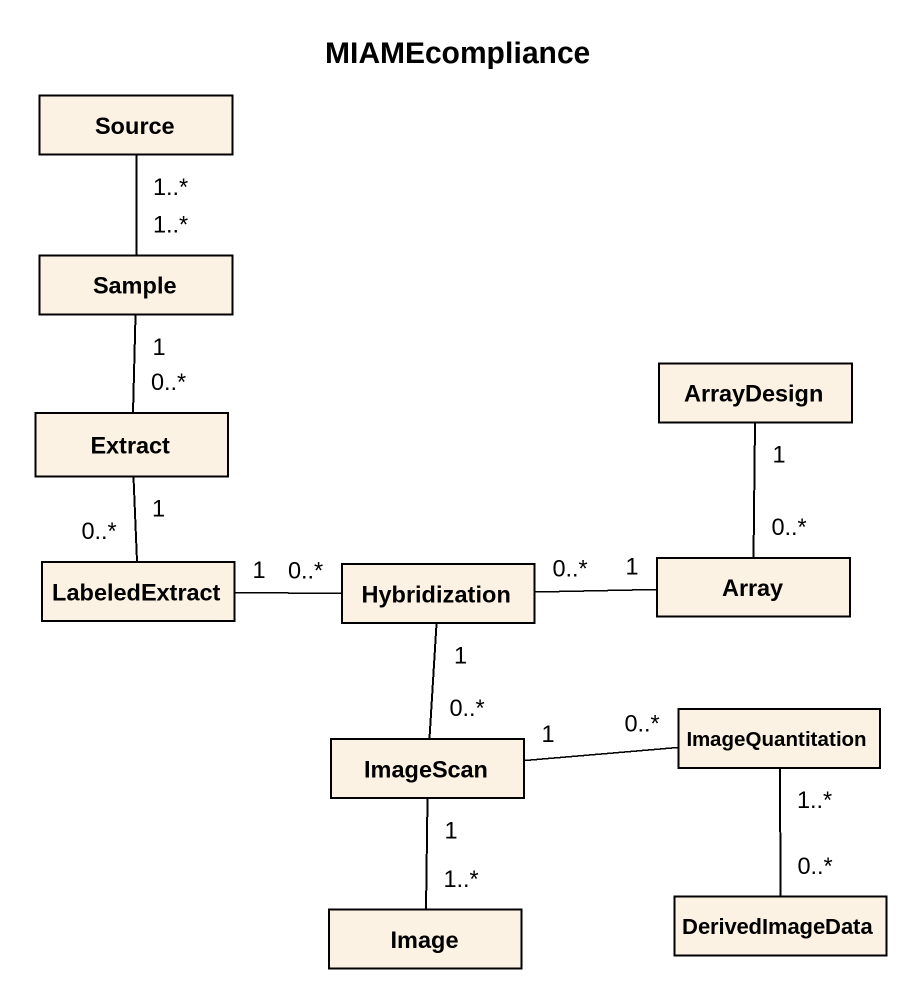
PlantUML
@startuml
title MIAMEcompliance
hide circle
hide empty members
class Source
class Sample
class Extract
class ArrayDesign
class LabeledExtract
class Hybridization
class Array
class ImageScan
class ImageQuantitation
class Image
class DerivedImageData
Source "1..*" -- "1..*" Sample
Sample "1" -- "0..*" Extract
Extract "1" -- "0..*" LabeledExtract
LabeledExtract "1" -right- "0..*" Hybridization
Hybridization "0..*" -right- "1" Array
Hybridization "1" -- "0..*" ImageScan
Array "0..*" -up- "1" ArrayDesign
ImageScan "1" -right- "0..*" ImageQuantitation
ImageScan "1" -- "1..*" Image
ImageQuantitation "1..*" -- "0..*" DerivedImageData
@enduml
